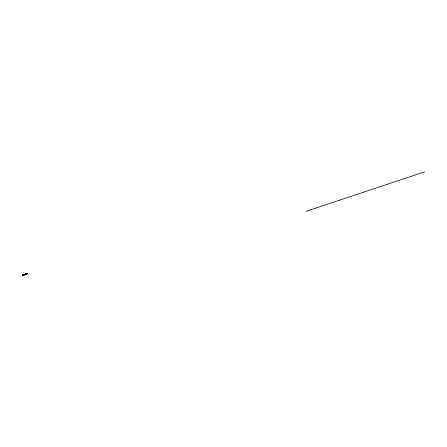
<?xml version="1.0" encoding="UTF-8"?>
<svg xmlns="http://www.w3.org/2000/svg" width="447" height="447" viewBox="0 0 447 447"><rect width="100%" height="100%" fill="white"/><g stroke="black" fill="none" stroke-linecap="round" stroke-linejoin="round"><path stroke-width="0.67" d="M25.535 274.374L23.462 275.112L22.411 275.045L23.803 274.804M26.066 273.994C24.244 274.212 27.58 274.195 25.781 274.028M23.657 275.022L22.35 275.061L24.641 274.274M23.009 275.078L25.144 274.346M22.702 275.061L25.205 274.385M25.054 274.223L27.004 273.698L25.445 274.24M25.356 274.335L23.618 274.866L24.384 274.799L23.982 274.749M24.456 274.687L23.183 275.089L24.501 274.609M24.775 274.503L25.451 274.369M25.775 274.207L27.273 273.72M24.853 274.564L25.658 274.369M25.714 274.257L27.546 273.726L26.423 273.86M25.753 274.346L23.63 274.939M24.328 274.48L23.607 274.637L24.641 274.637M24.222 274.793L23.395 274.799L25.697 274.357M23.183 275.089L23.814 274.877M23.792 274.944L24.11 274.838M25.859 274.207L26.502 274.072M26.753 273.821L27.189 273.709M25.608 274.19L26.284 274.061L25.725 274.028M306.167 211.308L424.65 171.877M26.691 273.72L26.267 273.86M22.713 274.922L23.445 275.017M24.345 274.681L23.903 274.648M25.267 274.134L26.999 273.815M24.546 274.29L26.077 274.218"/></g></svg>
